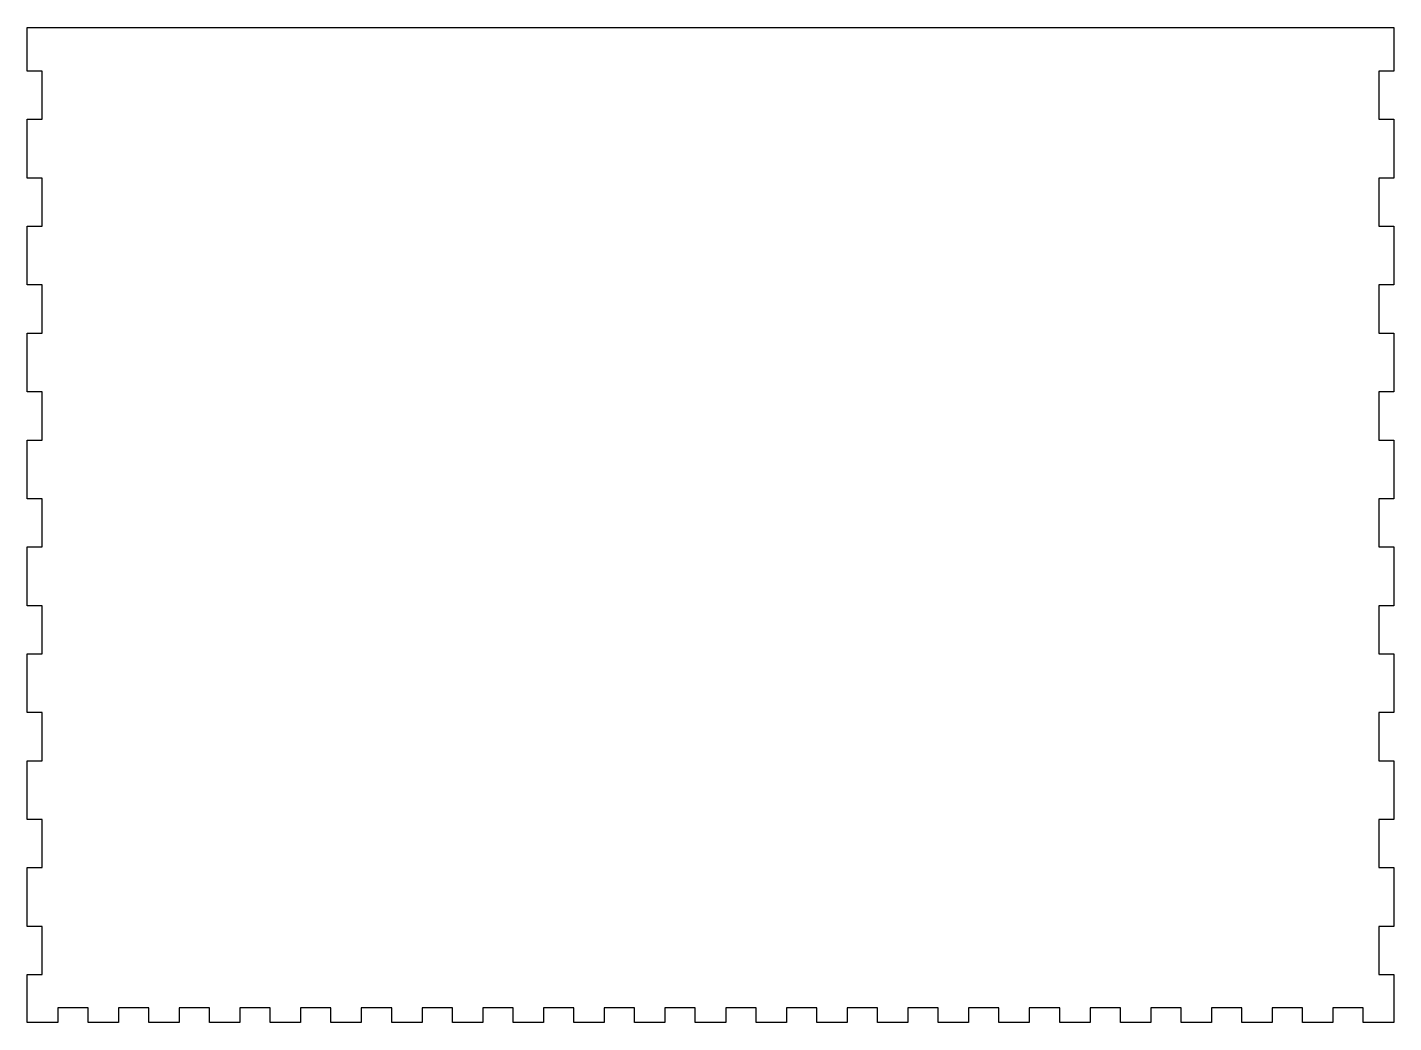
# Model space of a CAD drawing. Header units: millimetres. Extents: x -292 to 0, y -216 to -3.
import ezdxf

# ---------------------------------------------------------------- set-up
doc = ezdxf.new("R2010")
doc.units = ezdxf.units.MM
doc.layers.get('0').update_dxf_attribs({"linetype": 'CONTINUOUS'})

msp = doc.modelspace()

# ---------------------------------------------------------------- linework, layer by layer
msp.add_lwpolyline([(-292.1, -3.2), (0, -3.2), (0, -12.57), (-3.2, -12.57), (-3.2, -22.85), (0, -22.85), (0, -35.41), (-3.2, -35.41), (-3.2, -45.69), (0, -45.69), (0, -58.26), (-3.2, -58.26), (-3.2, -68.54), (0, -68.54), (0, -81.11), (-3.2, -81.11), (-3.2, -91.39), (0, -91.39), (0, -103.95), (-3.2, -103.95), (-3.2, -114.23), (0, -114.23), (0, -126.8), (-3.2, -126.8), (-3.2, -137.08), (0, -137.08), (0, -149.64), (-3.2, -149.64), (-3.2, -159.93), (0, -159.93), (0, -172.49), (-3.2, -172.49), (-3.2, -182.77), (0, -182.77), (0, -195.34), (-3.2, -195.34), (-3.2, -205.62), (0, -205.62), (0, -215.9), (-6.49, -215.9), (-6.49, -212.7), (-12.98, -212.7), (-12.98, -215.9), (-19.47, -215.9), (-19.47, -212.7), (-25.96, -212.7), (-25.96, -215.9), (-32.46, -215.9), (-32.46, -212.7), (-38.95, -212.7), (-38.95, -215.9), (-45.44, -215.9), (-45.44, -212.7), (-51.93, -212.7), (-51.93, -215.9), (-58.42, -215.9), (-58.42, -212.7), (-64.91, -212.7), (-64.91, -215.9), (-71.4, -215.9), (-71.4, -212.7), (-77.89, -212.7), (-77.89, -215.9), (-84.38, -215.9), (-84.38, -212.7), (-90.88, -212.7), (-90.88, -215.9), (-97.37, -215.9), (-97.37, -212.7), (-103.86, -212.7), (-103.86, -215.9), (-110.35, -215.9), (-110.35, -212.7), (-116.84, -212.7), (-116.84, -215.9), (-123.33, -215.9), (-123.33, -212.7), (-129.82, -212.7), (-129.82, -215.9), (-136.31, -215.9), (-136.31, -212.7), (-142.8, -212.7), (-142.8, -215.9), (-149.3, -215.9), (-149.3, -212.7), (-155.79, -212.7), (-155.79, -215.9), (-162.28, -215.9), (-162.28, -212.7), (-168.77, -212.7), (-168.77, -215.9), (-175.26, -215.9), (-175.26, -212.7), (-181.75, -212.7), (-181.75, -215.9), (-188.24, -215.9), (-188.24, -212.7), (-194.73, -212.7), (-194.73, -215.9), (-201.22, -215.9), (-201.22, -212.7), (-207.72, -212.7), (-207.72, -215.9), (-214.21, -215.9), (-214.21, -212.7), (-220.7, -212.7), (-220.7, -215.9), (-227.19, -215.9), (-227.19, -212.7), (-233.68, -212.7), (-233.68, -215.9), (-240.17, -215.9), (-240.17, -212.7), (-246.66, -212.7), (-246.66, -215.9), (-253.15, -215.9), (-253.15, -212.7), (-259.64, -212.7), (-259.64, -215.9), (-266.14, -215.9), (-266.14, -212.7), (-272.63, -212.7), (-272.63, -215.9), (-279.12, -215.9), (-279.12, -212.7), (-285.61, -212.7), (-285.61, -215.9), (-292.1, -215.9), (-292.1, -205.62), (-288.9, -205.62), (-288.9, -195.34), (-292.1, -195.34), (-292.1, -182.77), (-288.9, -182.77), (-288.9, -172.49), (-292.1, -172.49), (-292.1, -159.93), (-288.9, -159.93), (-288.9, -149.64), (-292.1, -149.64), (-292.1, -137.08), (-288.9, -137.08), (-288.9, -126.8), (-292.1, -126.8), (-292.1, -114.23), (-288.9, -114.23), (-288.9, -103.95), (-292.1, -103.95), (-292.1, -91.39), (-288.9, -91.39), (-288.9, -81.11), (-292.1, -81.11), (-292.1, -68.54), (-288.9, -68.54), (-288.9, -58.26), (-292.1, -58.26), (-292.1, -45.69), (-288.9, -45.69), (-288.9, -35.41), (-292.1, -35.41), (-292.1, -22.85), (-288.9, -22.85), (-288.9, -12.57), (-292.1, -12.57)], close=True)

doc.saveas('drawing.dxf')
